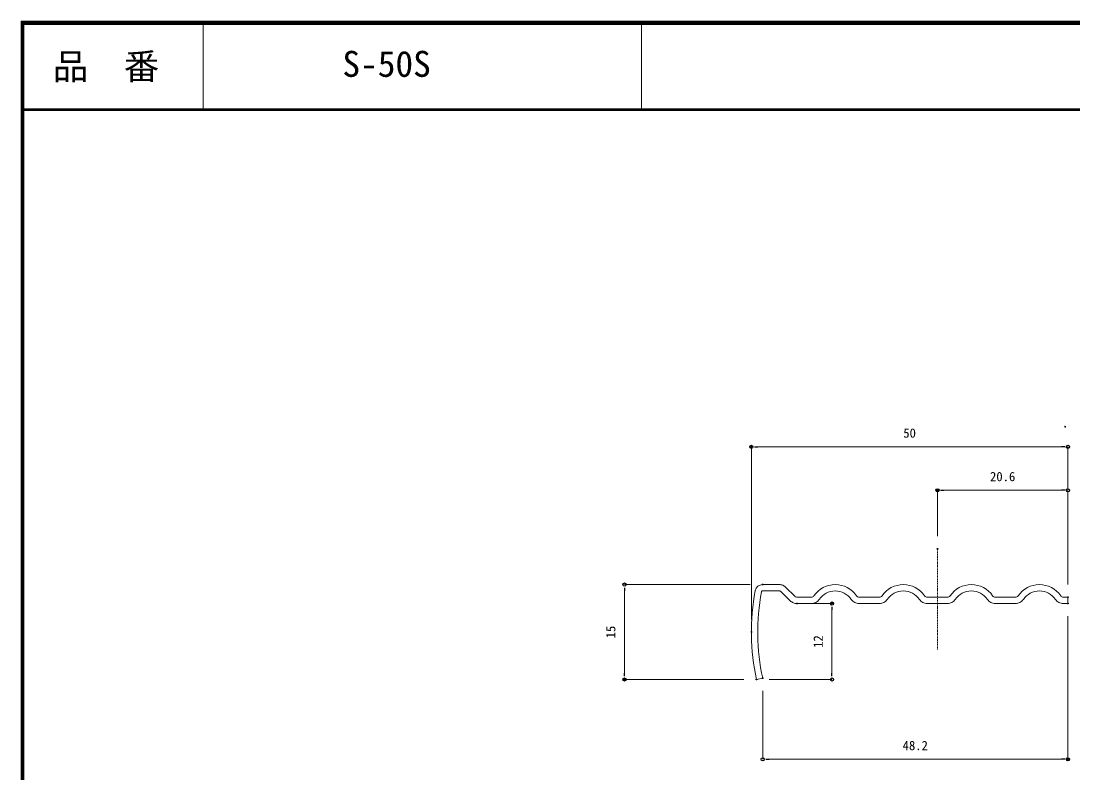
# Model space of a CAD drawing. Units: millimetres, scale not verified. Extents: x -140 to 140, y -96 to 96.
# Drawn here: x -140.5 to 25.7, y -23.2 to 95.7 of the extents above; entities that cross this region are included whole.
import ezdxf
from ezdxf.enums import TextEntityAlignment as Align

# ---------------------------------------------------------------- set-up
doc = ezdxf.new("R2010")
doc.units = ezdxf.units.MM
doc.header["$LTSCALE"] = 0.25
doc.header["$PDMODE"] = 32
doc.header["$PDSIZE"] = 0.125
doc.linetypes.add('USER1', pattern=[1.21666, 0.935822, -0.093613, 0.093613, -0.093613])
doc.layers.add('0-0_0', color=7, linetype='Continuous')
doc.layers.add('0-1_Defpoints', color=7, linetype='Continuous')
for name, color, linetype, lineweight in [('0-2_一般', 3, 'Continuous', 18), ('0-3_CENTER', 2, 'USER1', 18), ('0-5_GREEN', 3, 'Continuous', 18), ('0-6_LEVEL001', 7, 'Continuous', 18)]:
    doc.layers.add(name, color=color, linetype=linetype, lineweight=lineweight)
doc.styles.add('ＭＳ ゴシック', font='')
doc.styles.get('ＭＳ ゴシック').set_extended_font_data('MS Gothic')

# ---------------------------------------------------------------- blocks, each defined once
blk = doc.blocks.new('_DOT')
at = {"layer": '0-0_0'}
blk.add_line((-0.5, 0), (-1, 0), dxfattribs=at)
blk.add_circle((0, 0), 0.25, dxfattribs=at)
blk.add_circle((0, 0), 0.25, dxfattribs=at)
blk = doc.blocks.new('D14')
at = {"layer": '0-1_Defpoints'}
for p in [(-49.2785, 18.8464), (0.7215, -4.9277), (-49.2785, -10.4277)]:
    blk.add_point(p, dxfattribs=at)
at = {"layer": '0-2_一般'}
for p, q in [((-49.2785, -8.4277), (-49.2785, 18.8464)), ((-0.2785, 18.8464), (-48.2785, 18.8464)), ((0.7215, -2.9277), (0.7215, 18.8464))]:
    blk.add_line(p, q, dxfattribs=at)
at = {"layer": '0-2_一般', "rotation": 180}
blk.add_blockref('_DOT', (-49.2785, 18.8464), dxfattribs=at)
at = {"layer": '0-2_一般'}
blk.add_blockref('_DOT', (0.7215, 18.8464), dxfattribs=at)
at = {"layer": '0-2_一般', "color": 7, "style": 'ＭＳ ゴシック'}
blk.add_text('50', height=1.466, dxfattribs=at).set_placement((-25.2785, 19.8464), align=Align.BOTTOM_LEFT)
blk = doc.blocks.new('D17')
at = {"layer": '0-1_Defpoints'}
for p in [(-19.8785, 11.9689), (-19.8785, 2.731), (0.7215, -4.9277)]:
    blk.add_point(p, dxfattribs=at)
at = {"layer": '0-2_一般'}
for p, q in [((-19.8785, 4.731), (-19.8785, 11.9689)), ((-0.2785, 11.9689), (-18.8785, 11.9689)), ((0.7215, -2.9277), (0.7215, 11.9689))]:
    blk.add_line(p, q, dxfattribs=at)
at = {"layer": '0-2_一般', "rotation": 180}
blk.add_blockref('_DOT', (-19.8785, 11.9689), dxfattribs=at)
at = {"layer": '0-2_一般'}
blk.add_blockref('_DOT', (0.7215, 11.9689), dxfattribs=at)
at = {"layer": '0-2_一般', "color": 7, "style": 'ＭＳ ゴシック'}
blk.add_text('20.6', height=1.466, dxfattribs=at).set_placement((-11.5785, 12.9689), align=Align.BOTTOM_LEFT)
blk = doc.blocks.new('D18')
at = {"layer": '0-1_Defpoints'}
for p in [(-47.4862, -2.9277), (-69.3219, -17.9277), (-48.4655, -17.9277)]:
    blk.add_point(p, dxfattribs=at)
at = {"layer": '0-2_一般'}
for p, q in [((-49.4862, -2.9277), (-69.3219, -2.9277)), ((-69.3219, -3.9277), (-69.3219, -16.9277)), ((-50.4655, -17.9277), (-69.3219, -17.9277))]:
    blk.add_line(p, q, dxfattribs=at)
for p, rotation in [((-69.3219, -2.9277), 90), ((-69.3219, -17.9277), 270)]:
    blk.add_blockref('_DOT', p, dxfattribs=dict(at, rotation=rotation))
at = {"layer": '0-2_一般', "color": 7, "style": 'ＭＳ ゴシック'}
blk.add_text('15', height=1.466, rotation=90, dxfattribs=at).set_placement((-70.3219, -11.4277), align=Align.BOTTOM_LEFT)
blk = doc.blocks.new('D19')
at = {"layer": '0-1_Defpoints'}
for p in [(-42.0714, -5.9277), (-36.5524, -5.9277), (-48.4655, -17.9277)]:
    blk.add_point(p, dxfattribs=at)
at = {"layer": '0-2_一般'}
for p, q in [((-40.0714, -5.9277), (-36.5524, -5.9277)), ((-36.5524, -16.9277), (-36.5524, -6.9277)), ((-46.4655, -17.9277), (-36.5524, -17.9277))]:
    blk.add_line(p, q, dxfattribs=at)
for p, rotation in [((-36.5524, -5.9277), 90), ((-36.5524, -17.9277), 270)]:
    blk.add_blockref('_DOT', p, dxfattribs=dict(at, rotation=rotation))
at = {"layer": '0-2_一般', "color": 7, "style": 'ＭＳ ゴシック'}
blk.add_text('12', height=1.466, rotation=90, dxfattribs=at).set_placement((-37.5524, -12.9277), align=Align.BOTTOM_LEFT)
blk = doc.blocks.new('D20')
at = {"layer": '0-1_Defpoints'}
for p in [(0.7215, -5.9277), (-47.4887, -17.7134), (0.7215, -30.5369)]:
    blk.add_point(p, dxfattribs=at)
at = {"layer": '0-2_一般'}
for p, q in [((0.7215, -7.9277), (0.7215, -30.5369)), ((-47.4887, -19.7134), (-47.4887, -30.5369)), ((-46.4887, -30.5369), (-0.2785, -30.5369))]:
    blk.add_line(p, q, dxfattribs=at)
at = {"layer": '0-2_一般', "rotation": 180}
blk.add_blockref('_DOT', (-47.4887, -30.5369), dxfattribs=at)
at = {"layer": '0-2_一般'}
blk.add_blockref('_DOT', (0.7215, -30.5369), dxfattribs=at)
at = {"layer": '0-2_一般', "color": 7, "style": 'ＭＳ ゴシック'}
blk.add_text('48.2', height=1.466, dxfattribs=at).set_placement((-25.3836, -29.5369), align=Align.BOTTOM_LEFT)

msp = doc.modelspace()

# ---------------------------------------------------------------- linework, layer by layer
at = {"layer": '0-3_CENTER'}
msp.add_line((4.2775, 12.2637), (4.2775, -3.7398), dxfattribs=at)
at = {"layer": '0-5_GREEN'}
for p, q in [((140.49, 95.6654), (-140.49, 95.6654)), ((140.35, 95.5254), (-140.385, 95.5254)), ((140.21, 95.3854), (-140.28, 95.3854)), ((140.07, 95.2454), (-140.175, 95.2454)), ((139.93, 95.1054), (-140.07, 95.1054)), ((-111.7453, 95.1054), (-111.7453, 81.5254)), ((-42.5045, 95.2938), (-42.5045, 81.7138)), ((139.93, 81.8054), (-140.175, 81.8054)), ((139.93, 81.6654), (-140.175, 81.6654)), ((139.93, 81.5254), (-140.175, 81.5254))]:
    msp.add_line(p, q, dxfattribs=at)
for points in [[(-140.49, 95.6654), (-140.49, -95.6654), (140.49, -95.6654)], [(-140.385, 95.5254), (-140.385, -95.5604), (140.35, -95.5604)], [(-140.28, 95.3854), (-140.28, -95.4554), (140.21, -95.4554)], [(-140.175, 95.2454), (-140.175, -95.3504), (140.07, -95.3504)], [(-140.07, 95.1054), (-140.07, -95.2454), (139.93, -95.2454)]]:
    msp.add_lwpolyline(points, dxfattribs=at)
msp.add_point((24.4386, 31.5509), dxfattribs=at)
at = {"layer": '0-6_LEVEL001'}
for p, q in [((-23.3302, 6.6051), (-20.7438, 6.6051)), ((-20.7438, 5.6051), (-23.3302, 5.6051)), ((-18.976, 4.0444), (-20.3903, 5.4586)), ((-19.6832, 6.1657), (-18.2689, 4.7515)), ((-17.9154, 4.6051), (-15.6474, 4.6051)), ((-15.6474, 3.6051), (-17.9154, 3.6051)), ((-8.5113, 4.8242), (-8.5113, 4.8242)), ((-8.0976, 4.6051), (-4.8974, 4.6051)), ((-4.8974, 3.6051), (-8.0976, 3.6051)), ((-4.4837, 4.8242), (-4.4837, 4.8242)), ((2.2387, 4.8242), (2.2387, 4.8242)), ((2.6524, 4.6051), (5.8526, 4.6051)), ((5.8526, 3.6051), (2.6524, 3.6051)), ((6.2663, 4.8242), (6.2663, 4.8242)), ((12.9887, 4.8242), (12.9887, 4.8242)), ((13.4024, 4.6051), (16.6026, 4.6051)), ((16.6026, 3.6051), (13.4024, 3.6051)), ((23.7387, 4.8242), (23.7387, 4.8242))]:
    msp.add_line(p, q, dxfattribs=at)
for points in [[(-23.5267, 5.4423), (-23.6758, 4.5981), (-23.8037, 3.7504), (-23.9101, 2.8997), (-23.995, 2.0466), (-24.0584, 1.1917), (-24.1002, 0.3354), (-24.1204, -0.5217), (-24.119, -1.379), (-24.096, -2.236), (-24.0514, -3.0921), (-23.9852, -3.9469), (-23.8975, -4.7997), (-23.7883, -5.65), (-23.6578, -6.4973), (-23.5058, -7.341), (-23.3327, -8.1807), (-24.3095, -8.3949)], [(24.1524, 4.6051), (24.8775, 4.6051), (24.8775, 3.6051), (24.1524, 3.6051)]]:
    msp.add_lwpolyline(points, dxfattribs=at)
for centre, radius, start, end in [((9.8775, -0.8949), 35, 169.25778, 180.81571), ((-23.3302, 5.4051), 1.2, 90, 169.25771), ((-23.3302, 5.4051), 0.2, 129.62849, 169.25698), ((-23.3302, 5.4051), 0.2, 90, 129.62849), ((-20.7438, 5.1051), 1.5, 67.5, 89.99995), ((-20.7438, 5.1051), 0.5, 67.5, 90), ((-20.7438, 5.1051), 0.5, 45, 67.5), ((-20.7438, 5.1051), 1.5, 45, 67.5), ((-11.8725, 2.5426), 4.0625, 34.22218, 145.83046), ((-11.8725, 2.5426), 3.0625, 90, 145.83044), ((-11.8725, 2.5426), 3.0625, 34.16956, 90), ((-1.1225, 2.5426), 4.0625, 34.22218, 145.83046), ((-1.1225, 2.5426), 3.0625, 90, 145.83044), ((-1.1225, 2.5426), 3.0625, 34.16956, 90), ((9.6275, 2.5426), 4.0625, 34.22218, 145.83046), ((9.6275, 2.5426), 3.0625, 90, 145.83044), ((9.6275, 2.5426), 3.0625, 34.16956, 90), ((20.3775, 2.5426), 4.0625, 34.22218, 145.83046), ((20.3775, 2.5426), 3.0625, 90, 145.83044), ((20.3775, 2.5426), 3.0625, 34.16956, 90), ((-17.9154, 5.1051), 1.5, 225, 247.5), ((-17.9154, 5.1051), 1.5, 247.5, 270), ((-17.9154, 5.1051), 0.5, 225, 247.5), ((-17.9154, 5.1051), 0.5, 247.5, 270), ((-15.6474, 5.1051), 0.5001, 270.00341, 297.91533), ((-15.6474, 5.1051), 1.5, 270, 297.91517), ((-15.6474, 5.1051), 0.5, 297.91533, 325.83034), ((-15.6474, 5.1051), 1.5, 297.91517, 325.83034), ((-8.0976, 5.1051), 1.5, 214.16966, 242.08483), ((-8.0976, 5.1051), 1.5, 242.08483, 270), ((-8.0976, 5.1051), 0.5, 214.16987, 242.08467), ((-8.0976, 5.1051), 0.5, 242.08467, 270), ((-4.8974, 5.105), 0.5, 269.9991, 297.91533), ((-4.8974, 5.1051), 1.5, 270, 297.91517), ((-4.8974, 5.1051), 0.5, 297.91533, 325.83034), ((-4.8974, 5.1051), 1.5, 297.91517, 325.83034), ((2.6524, 5.1051), 1.5, 214.16966, 242.08483), ((2.6524, 5.1051), 1.5, 242.08483, 270), ((2.6524, 5.1051), 0.5, 214.16987, 242.08467), ((2.6524, 5.1051), 0.5, 242.08467, 270), ((5.8526, 5.105), 0.5, 269.9991, 297.91533), ((5.8526, 5.1051), 1.5, 270, 297.91517), ((5.8526, 5.1051), 0.5, 297.91533, 325.83034), ((5.8526, 5.1051), 1.5, 297.91517, 325.83034), ((13.4024, 5.1051), 1.5, 214.16966, 242.08483), ((13.4024, 5.1051), 1.5, 242.08483, 270), ((13.4024, 5.1051), 0.5, 214.16987, 242.08467), ((13.4024, 5.1051), 0.5, 242.08467, 270), ((16.6026, 5.1051), 0.5, 270.00033, 297.91533), ((16.6026, 5.1051), 1.5, 270, 297.91517), ((16.6026, 5.1051), 0.5, 297.91533, 325.83034), ((16.6026, 5.1051), 1.5, 297.91517, 325.83034), ((24.1524, 5.1051), 1.5, 214.16966, 242.08483), ((24.1524, 5.1051), 1.5, 242.08483, 270), ((24.1524, 5.1051), 0.5, 214.16987, 242.08467), ((24.1524, 5.1051), 0.5, 242.08467, 270), ((9.8775, -0.8949), 35, 180.81571, 192.37363)]:
    msp.add_arc(centre, radius, start, end, dxfattribs=at)

# ---------------------------------------------------------------- block references
at = {"layer": '0-2_一般'}
for name in ['D14', 'D17', 'D18', 'D19', 'D20']:
    msp.add_blockref(name, (24.156, 9.5327), dxfattribs=at)

# ---------------------------------------------------------------- texts
at = {"layer": '0-5_GREEN', "color": 7, "style": 'ＭＳ ゴシック'}
for s, p in [('品\u3000番', (-135.4637, 85.2061)), ('S-50S', (-89.7249, 85.6096))]:
    msp.add_text(s, height=4.106, dxfattribs=at).set_placement(p, align=Align.BOTTOM_LEFT)

doc.saveas('drawing.dxf')
